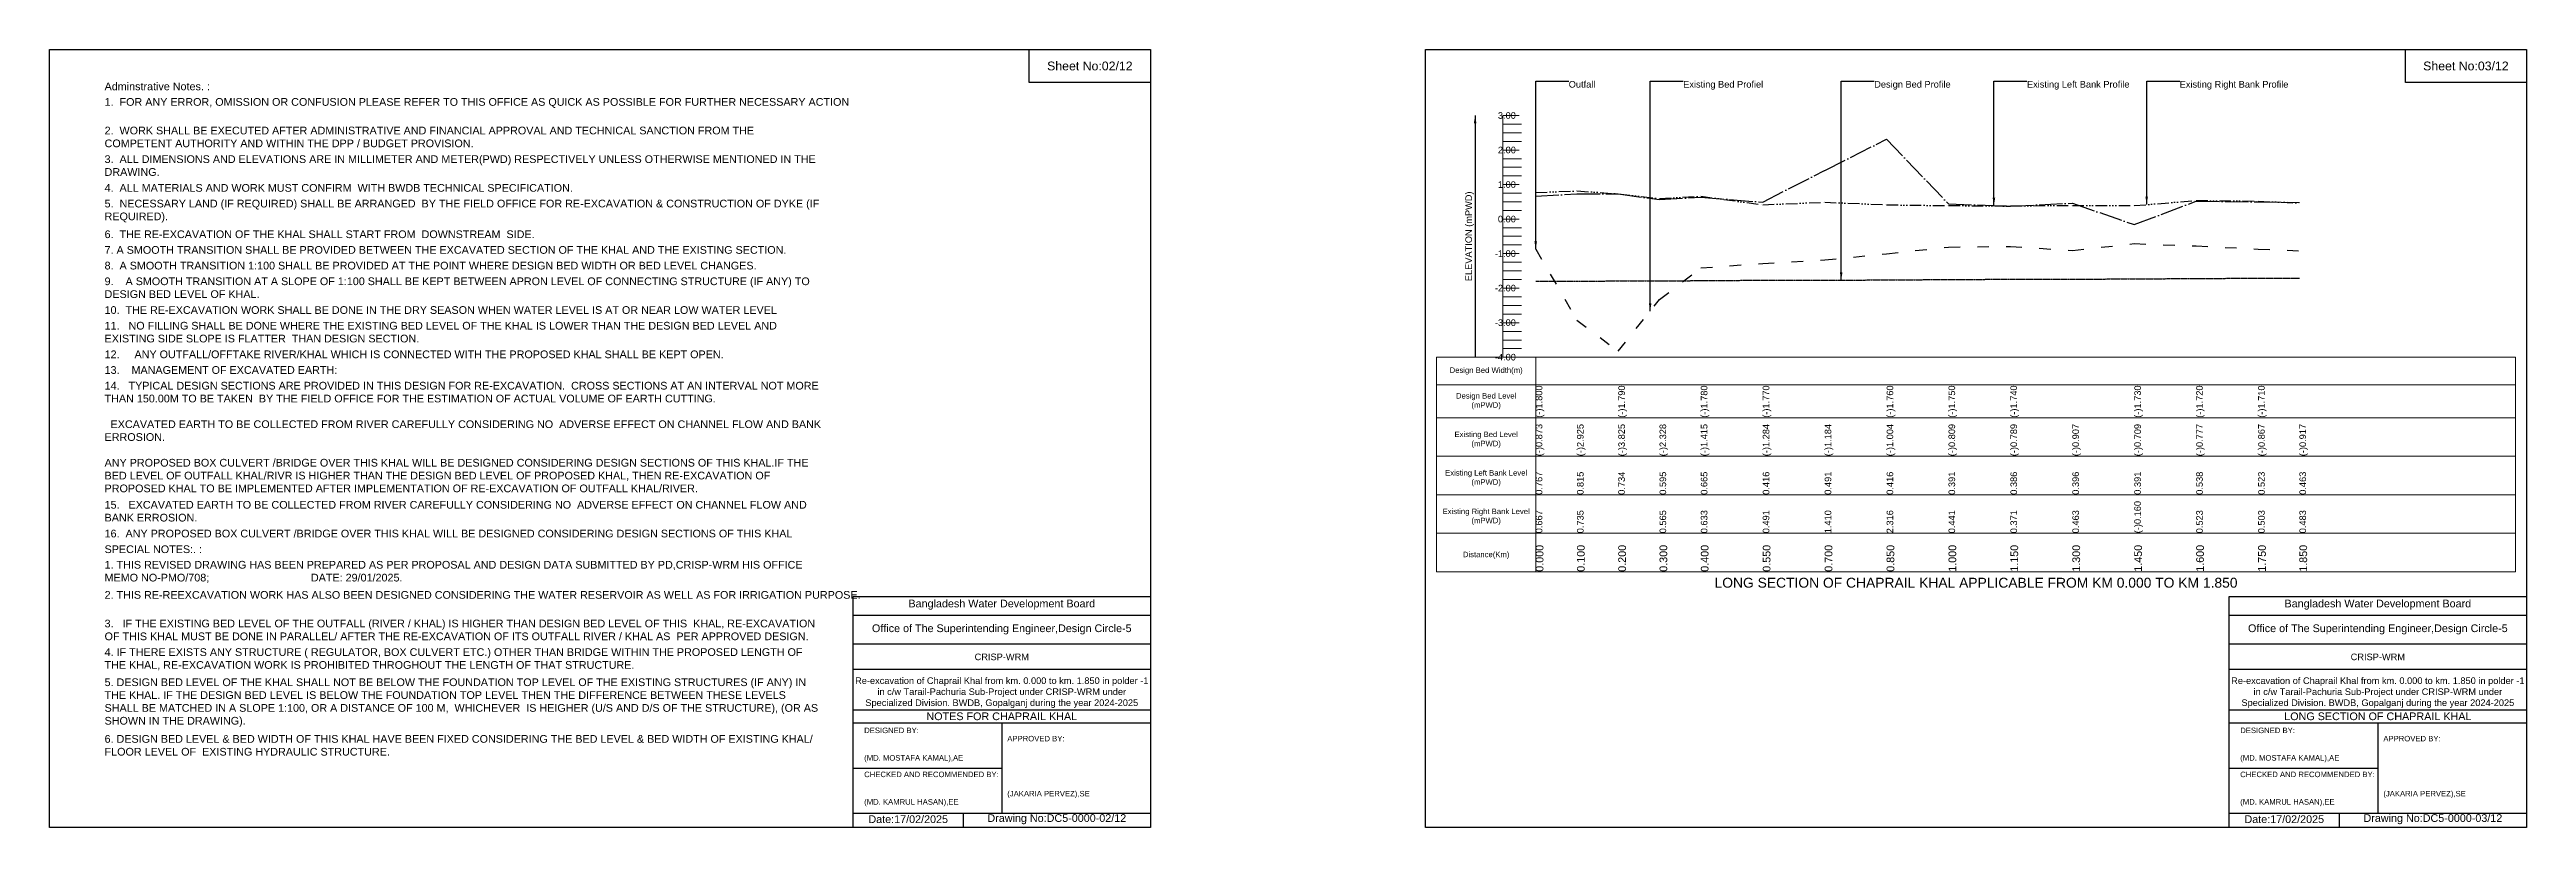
# Model space of a CAD drawing. Header units: inches. Extents: x 91000 to 218000, y -5656 to 0.
# Drawn here: x 110000 to 128000, y -5656 to 0 of the extents above; entities that cross this region are included whole.
import ezdxf

# ---------------------------------------------------------------- set-up
doc = ezdxf.new("R2010")
doc.units = ezdxf.units.IN
doc.header["$LTSCALE"] = 7
doc.header["$MEASUREMENT"] = 0
for name, pattern in [('ACAD_ISO03W100', [30, 12, -18]), ('ACAD_ISO04W100', [30, 24, -3, 0, -3]), ('ACAD_ISO14W100', [24, 12, -3, 0, -3, 0, -3, 0, -3]), ('CENTER', [2, 1.25, -0.25, 0.25, -0.25])]:
    doc.linetypes.add(name, pattern=pattern)
for name, color, linetype, lineweight in [('Design Bed Level Long Section', 7, 'CENTER', 25), ('Existing Bed Level for Long Section', 7, 'ACAD_ISO03W100', 25), ('Existing Left Bank of Long section', 7, 'ACAD_ISO04W100', 25), ('Existing Right Bank of Long Section', 7, 'ACAD_ISO14W100', 25), ('Long Section Border', 7, 'Continuous', 9), ('Long Section Labels', 7, 'Continuous', 9), ('Vscale for Long Section', 7, 'Continuous', 9)]:
    doc.layers.add(name, color=color, linetype=linetype, lineweight=lineweight)
doc.styles.get("Standard").update_dxf_attribs({"font": 'arial.ttf'})
doc.dimstyles.get("Standard").update_dxf_attribs({"dimtxt": 0.18, "dimasz": 0.18, "dimexe": 0.18, "dimexo": 0.0625, "dimgap": 0.09, "dimtad": 0, "dimtih": 1, "dimtoh": 1, "dimdec": 4, "dimzin": 0, "dimdsep": 46, "dimtxsty": 'Standard', "dimcen": 0.09, "dimadec": 0, "dimazin": 0, "dimtfac": 1, "dimtdec": 4, "dimtofl": 0, "dimtmove": 0, "dimatfit": 3, "dimfxl": 1, "dimtolj": 1, "dimtzin": 0, "dimarcsym": 0})

msp = doc.modelspace()

# ---------------------------------------------------------------- linework, layer by layer
for points in [[(110000, 0), (118000, 0), (118000, -5656), (110000, -5656)], [(117120, 0), (118000, 0), (118000, -240), (117120, -240)], [(120000, 0), (128000, 0), (128000, -5656), (120000, -5656)], [(127120, 0), (128000, 0), (128000, -240), (127120, -240)]]:
    msp.add_lwpolyline(points, close=True)
for points in [[(115840, -5656), (115840, -3976), (118000, -3976)], [(115840, -4112), (118000, -4112)], [(125840, -5656), (125840, -3976), (128000, -3976)], [(125840, -4112), (128000, -4112)], [(115840, -4320), (118000, -4320)], [(125840, -4320), (128000, -4320)], [(115840, -4504), (118000, -4504)], [(125840, -4504), (128000, -4504)], [(115840, -4800), (118000, -4800)], [(125840, -4800), (128000, -4800)], [(115840, -4896), (118000, -4896)], [(116920, -4896), (116920, -5552)], [(125840, -4896), (128000, -4896)], [(126920, -4896), (126920, -5552)], [(115840, -5224), (116920, -5224)], [(125840, -5224), (126920, -5224)], [(115840, -5552), (118000, -5552)], [(116640, -5552), (116640, -5656)], [(125840, -5552), (128000, -5552)], [(126640, -5552), (126640, -5656)]]:
    msp.add_lwpolyline(points)
at = {"layer": 'Design Bed Level Long Section'}
msp.add_lwpolyline([(120800, -1685), (121100, -1685), (121400, -1682), (121700, -1682), (122000, -1680), (122450, -1677), (122900, -1677), (123350, -1675), (123800, -1672), (124250, -1670), (124700, -1670), (125150, -1667), (125600, -1665), (126050, -1662), (126350, -1662)], dxfattribs=at)
at = {"layer": 'Existing Bed Level for Long Section'}
msp.add_lwpolyline([(120800, -1452), (121100, -1967), (121400, -2193), (121700, -1817), (122000, -1588), (122450, -1555), (122900, -1530), (123350, -1485), (123800, -1436), (124250, -1431), (124700, -1461), (125150, -1411), (125600, -1428), (126050, -1451), (126350, -1463)], dxfattribs=at)
at = {"layer": 'Existing Left Bank of Long section'}
msp.add_lwpolyline([(120800, -1066), (121100, -1049), (121400, -1049), (121700, -1091), (122000, -1074), (122450, -1110), (122900, -879), (123350, -652), (123800, -1122), (124250, -1140), (124700, -1117), (125150, -1273), (125600, -1102), (126050, -1107), (126350, -1112)], dxfattribs=at)
at = {"layer": 'Existing Right Bank of Long Section'}
msp.add_lwpolyline([(120800, -1040), (121100, -1028), (121400, -1049), (121700, -1084), (122000, -1066), (122450, -1129), (122900, -1110), (123350, -1129), (123800, -1135), (124250, -1136), (124700, -1134), (125150, -1135), (125600, -1098), (126050, -1102), (126350, -1117)], dxfattribs=at)
at = {"layer": 'Long Section Border'}
msp.add_lwpolyline([(120080, -2237), (127920, -2237), (127920, -3797), (120080, -3797)], close=True, dxfattribs=at)
for points in [[(120800, -2237), (120800, -3797)], [(120080, -2437), (127920, -2437)], [(120080, -2677), (127920, -2677)], [(120080, -2957), (127920, -2957)], [(120080, -3237), (127920, -3237)], [(120080, -3517), (127920, -3517)]]:
    msp.add_lwpolyline(points, dxfattribs=at)
at = {"layer": 'Vscale for Long Section'}
for points in [[(120560, -2237), (120560, -1986), (120560, -1735), (120560, -1484), (120560, -1233), (120560, -982), (120560, -731), (120560, -480)], [(120560, -480), (120680, -480)], [(120560, -543), (120696, -543)], [(120560, -606), (120696, -606)], [(120560, -668), (120696, -668)], [(120560, -731), (120680, -731)], [(120560, -794), (120696, -794)], [(120560, -856), (120696, -856)], [(120560, -919), (120696, -919)], [(120560, -982), (120680, -982)], [(120560, -1045), (120696, -1045)], [(120560, -1108), (120696, -1108)], [(120560, -1170), (120696, -1170)], [(120560, -1233), (120680, -1233)], [(120560, -1296), (120696, -1296)], [(120560, -1358), (120696, -1358)], [(120560, -1421), (120696, -1421)], [(120560, -1484), (120680, -1484)], [(120560, -1547), (120696, -1547)], [(120560, -1610), (120696, -1610)], [(120560, -1672), (120696, -1672)], [(120560, -1735), (120680, -1735)], [(120560, -1798), (120696, -1798)], [(120560, -1860), (120696, -1860)], [(120560, -1923), (120696, -1923)], [(120560, -1986), (120680, -1986)], [(120560, -2049), (120696, -2049)], [(120560, -2112), (120696, -2112)], [(120560, -2174), (120696, -2174)], [(120560, -2237), (120680, -2237)]]:
    msp.add_lwpolyline(points, dxfattribs=at)

# ---------------------------------------------------------------- texts
at = {"attachment_point": 5}
for s, insert, char_height in [('Sheet No:02/12', (117560, -120), 64), ('Sheet No:03/12', (127560, -120), 64), ('Bangladesh Water Development Board', (116920, -4036), 56), ('Bangladesh Water Development Board', (126920, -4036), 56), ('Office of The Superintending Engineer,Design Circle-5', (116920, -4216), 56), ('Office of The Superintending Engineer,Design Circle-5', (126920, -4216), 56)]:
    msp.add_mtext(s, dxfattribs=dict(at, insert=insert, char_height=char_height))
for s, insert, char_height, width, attachment_point in [('Adminstrative Notes. :', (110400, -240), 56, 5200, 1), ('1.  FOR ANY ERROR, OMISSION OR CONFUSION PLEASE REFER TO THIS OFFICE AS QUICK AS POSSIBLE FOR FURTHER NECESSARY ACTION', (110400, -353), 56, 5200, 1), ('2.  WORK SHALL BE EXECUTED AFTER ADMINISTRATIVE AND FINANCIAL APPROVAL AND TECHNICAL SANCTION FROM THE COMPETENT AUTHORITY AND WITHIN THE DPP / BUDGET PROVISION. ', (110400, -561), 56, 5200, 1), ('3.  ALL DIMENSIONS AND ELEVATIONS ARE IN MILLIMETER AND METER(PWD) RESPECTIVELY UNLESS OTHERWISE MENTIONED IN THE DRAWING.', (110400, -769), 56, 5200, 1), ('4.  ALL MATERIALS AND WORK MUST CONFIRM  WITH BWDB TECHNICAL SPECIFICATION.', (110400, -978), 56, 5200, 1), ('5.  NECESSARY LAND (IF REQUIRED) SHALL BE ARRANGED  BY THE FIELD OFFICE FOR RE-EXCAVATION & CONSTRUCTION OF DYKE (IF REQUIRED).', (110400, -1092), 56, 5200, 1), ('6.  THE RE-EXCAVATION OF THE KHAL SHALL START FROM  DOWNSTREAM  SIDE.', (110400, -1315), 56, 5200, 1), ('7. A SMOOTH TRANSITION SHALL BE PROVIDED BETWEEN THE EXCAVATED SECTION OF THE KHAL AND THE EXISTING SECTION.', (110400, -1429), 56, 5200, 1), ('8.  A SMOOTH TRANSITION 1:100 SHALL BE PROVIDED AT THE POINT WHERE DESIGN BED WIDTH OR BED LEVEL CHANGES.', (110400, -1543), 56, 5200, 1), ('9.    A SMOOTH TRANSITION AT A SLOPE OF 1:100 SHALL BE KEPT BETWEEN APRON LEVEL OF CONNECTING STRUCTURE (IF ANY) TO DESIGN BED LEVEL OF KHAL.', (110400, -1657), 56, 5200, 1), ('10.  THE RE-EXCAVATION WORK SHALL BE DONE IN THE DRY SEASON WHEN WATER LEVEL IS AT OR NEAR LOW WATER LEVEL', (110400, -1866), 56, 5200, 1), ('11.   NO FILLING SHALL BE DONE WHERE THE EXISTING BED LEVEL OF THE KHAL IS LOWER THAN THE DESIGN BED LEVEL AND EXISTING SIDE SLOPE IS FLATTER  THAN DESIGN SECTION.', (110400, -1980), 56, 5200, 1), ('12.     ANY OUTFALL/OFFTAKE RIVER/KHAL WHICH IS CONNECTED WITH THE PROPOSED KHAL SHALL BE KEPT OPEN.', (110400, -2188), 56, 5200, 1), ('13.    MANAGEMENT OF EXCAVATED EARTH:', (110400, -2302), 56, 5200, 1), ('14.   TYPICAL DESIGN SECTIONS ARE PROVIDED IN THIS DESIGN FOR RE-EXCAVATION.  CROSS SECTIONS AT AN INTERVAL NOT MORE THAN 150.00M TO BE TAKEN  BY THE FIELD OFFICE FOR THE ESTIMATION OF ACTUAL VOLUME OF EARTH CUTTING. ^J^J  EXCAVATED EARTH TO BE COLLECTED FROM RIVER CAREFULLY CONSIDERING NO  ADVERSE EFFECT ON CHANNEL FLOW AND BANK ERROSION.^J^JANY PROPOSED BOX CULVERT /BRIDGE OVER THIS KHAL WILL BE DESIGNED CONSIDERING DESIGN SECTIONS OF THIS KHAL.IF THE BED LEVEL OF OUTFALL KHAL/RIVR IS HIGHER THAN THE DESIGN BED LEVEL OF PROPOSED KHAL, THEN RE-EXCAVATION OF PROPOSED KHAL TO BE IMPLEMENTED AFTER IMPLEMENTATION OF RE-EXCAVATION OF OUTFALL KHAL/RIVER.', (110400, -2416), 56, 5200, 1), ('15.   EXCAVATED EARTH TO BE COLLECTED FROM RIVER CAREFULLY CONSIDERING NO  ADVERSE EFFECT ON CHANNEL FLOW AND BANK ERROSION.', (110400, -3282), 56, 5200, 1), ('16.  ANY PROPOSED BOX CULVERT /BRIDGE OVER THIS KHAL WILL BE DESIGNED CONSIDERING DESIGN SECTIONS OF THIS KHAL', (110400, -3491), 56, 5200, 1), ('SPECIAL NOTES:. :', (110400, -3605), 56, 5200, 1), ('1. THIS REVISED DRAWING HAS BEEN PREPARED AS PER PROPOSAL AND DESIGN DATA SUBMITTED BY PD,CRISP-WRM HIS OFFICE MEMO NO-PMO/708;                                  DATE: 29/01/2025. ', (110400, -3718), 56, 5200, 1), ('2. THIS RE-REEXCAVATION WORK HAS ALSO BEEN DESIGNED CONSIDERING THE WATER RESERVOIR AS WELL AS FOR IRRIGATION PURPOSE.  ', (110400, -3937), 56, 5200, 1), ('3.   IF THE EXISTING BED LEVEL OF THE OUTFALL (RIVER / KHAL) IS HIGHER THAN DESIGN BED LEVEL OF THIS  KHAL, RE-EXCAVATION OF THIS KHAL MUST BE DONE IN PARALLEL/ AFTER THE RE-EXCAVATION OF ITS OUTFALL RIVER / KHAL AS  PER APPROVED DESIGN.^J', (110400, -4145), 56, 5200, 1), ('4. IF THERE EXISTS ANY STRUCTURE ( REGULATOR, BOX CULVERT ETC.) OTHER THAN BRIDGE WITHIN THE PROPOSED LENGTH OF THE KHAL, RE-EXCAVATION WORK IS PROHIBITED THROGHOUT THE LENGTH OF THAT STRUCTURE.', (110400, -4353), 56, 5200, 1), ('CRISP-WRM', (116920, -4416), 48, 2240, 5), ('CRISP-WRM', (126920, -4416), 48, 2240, 5), ('5. DESIGN BED LEVEL OF THE KHAL SHALL NOT BE BELOW THE FOUNDATION TOP LEVEL OF THE EXISTING STRUCTURES (IF ANY) IN THE KHAL. IF THE DESIGN BED LEVEL IS BELOW THE FOUNDATION TOP LEVEL THEN THE DIFFERENCE BETWEEN THESE LEVELS SHALL BE MATCHED IN A SLOPE 1:100, OR A DISTANCE OF 100 M,  WHICHEVER  IS HEIGHER (U/S AND D/S OF THE STRUCTURE), (OR AS SHOWN IN THE DRAWING).^J', (110400, -4572), 56, 5200, 1), ('Re-excavation of Chaprail Khal from km. 0.000 to km. 1.850 in polder -1  in c/w Tarail-Pachuria Sub-Project under CRISP-WRM under Specialized Division. BWDB, Gopalganj during the year 2024-2025', (116920, -4676), 48, 2160, 5), ('Re-excavation of Chaprail Khal from km. 0.000 to km. 1.850 in polder -1  in c/w Tarail-Pachuria Sub-Project under CRISP-WRM under Specialized Division. BWDB, Gopalganj during the year 2024-2025', (126920, -4676), 48, 2160, 5), ('NOTES FOR CHAPRAIL KHAL', (116920, -4848), 56, 2240, 5), ('LONG SECTION OF CHAPRAIL KHAL', (126920, -4848), 56, 2240, 5), ('6. DESIGN BED LEVEL & BED WIDTH OF THIS KHAL HAVE BEEN FIXED CONSIDERING THE BED LEVEL & BED WIDTH OF EXISTING KHAL/ FLOOR LEVEL OF  EXISTING HYDRAULIC STRUCTURE.^J', (110400, -4984), 56, 5200, 1), ('DESIGNED BY:^J^J^J(MD. MOSTAFA KAMAL),AE', (115920, -5056), 40, 1120, 4), ('APPROVED BY:^J^J^J^J^J^J(JAKARIA PERVEZ),SE', (116960, -5216), 40, 1120, 4), ('DESIGNED BY:^J^J^J(MD. MOSTAFA KAMAL),AE', (125920, -5056), 40, 1120, 4), ('APPROVED BY:^J^J^J^J^J^J(JAKARIA PERVEZ),SE', (126960, -5216), 40, 1120, 4), ('CHECKED AND RECOMMENDED BY:^J^J^J(MD. KAMRUL HASAN),EE', (115920, -5376), 40, 1120, 4), ('CHECKED AND RECOMMENDED BY:^J^J^J(MD. KAMRUL HASAN),EE', (125920, -5376), 40, 1120, 4), ('Date:17/02/2025', (116240, -5596), 56, 1120, 5), ('Drawing No:DC5-0000-02/12', (117320, -5596), 56, 1760, 5), ('Date:17/02/2025', (126240, -5596), 56, 1120, 5), ('Drawing No:DC5-0000-03/12', (127320, -5596), 56, 1760, 5)]:
    msp.add_mtext(s, dxfattribs=dict(insert=insert, char_height=char_height, width=width, attachment_point=attachment_point))
at = {"layer": 'Long Section Border', "attachment_point": 5}
for s, insert, char_height in [('Design Bed Width(m)', (120440, -2337), 40), ('Design Bed Level^J(mPWD)', (120440, -2557), 40), ('Existing Bed Level^J(mPWD)', (120440, -2837), 40), ('Existing Left Bank Level^J(mPWD)', (120440, -3117), 40), ('Existing Right Bank Level^J(mPWD)', (120440, -3397), 40), ('Distance(Km)', (120440, -3677), 40), ('LONG SECTION OF CHAPRAIL KHAL APPLICABLE FROM KM 0.000 TO KM 1.850', (124000, -3877), 72)]:
    msp.add_mtext(s, dxfattribs=dict(at, insert=insert, char_height=char_height))
at = {"layer": 'Long Section Labels', "char_height": 48, "attachment_point": 1}
for s, insert in [('Outfall', (121040, -229)), ('Existing Bed Profiel', (121872, -229)), ('Design Bed Profile', (123260, -229)), ('Existing Left Bank Profile', (124370, -229)), ('Existing Right Bank Profile', (125480, -229))]:
    msp.add_mtext(s, dxfattribs=dict(at, insert=insert))
at = {"layer": 'Vscale for Long Section', "char_height": 48, "attachment_point": 6}
for s, insert in [('3.00', (120656, -480)), ('2.00', (120656, -731)), ('1.00', (120656, -982)), ('0.00', (120656, -1233)), ('-1.00', (120656, -1484)), ('-2.00', (120656, -1735)), ('-3.00', (120656, -1986)), ('-4.00', (120656, -2237))]:
    msp.add_mtext(s, dxfattribs=dict(at, insert=insert))
at = {"layer": 'Vscale for Long Section', "rotation": 90}
for s, insert, char_height, attachment_point in [('ELEVATION (mPWD)', (120320, -1358), 48, 5), ('(-)1.800', (120800, -2677), 48, 1), ('(-)1.800', (120800, -2677), 48, 1), ('(-)1.790', (121400, -2677), 48, 1), ('(-)1.790', (121400, -2677), 48, 1), ('(-)1.780', (122000, -2677), 48, 1), ('(-)1.770', (122450, -2677), 48, 1), ('(-)1.770', (122450, -2677), 48, 1), ('(-)1.760', (123350, -2677), 48, 1), ('(-)1.750', (123800, -2677), 48, 1), ('(-)1.740', (124250, -2677), 48, 1), ('(-)1.740', (124250, -2677), 48, 1), ('(-)1.730', (125150, -2677), 48, 1), ('(-)1.720', (125600, -2677), 48, 1), ('(-)1.710', (126050, -2677), 48, 1), ('(-)1.710', (126050, -2677), 48, 1), ('(-)0.873', (120800, -2957), 48, 1), ('(-)2.925', (121100, -2957), 48, 1), ('(-)3.825', (121400, -2957), 48, 1), ('(-)2.328', (121700, -2957), 48, 1), ('(-)1.415', (122000, -2957), 48, 1), ('(-)1.284', (122450, -2957), 48, 1), ('(-)1.184', (122900, -2957), 48, 1), ('(-)1.004', (123350, -2957), 48, 1), ('(-)0.809', (123800, -2957), 48, 1), ('(-)0.789', (124250, -2957), 48, 1), ('(-)0.907', (124700, -2957), 48, 1), ('(-)0.709', (125150, -2957), 48, 1), ('(-)0.777', (125600, -2957), 48, 1), ('(-)0.867', (126050, -2957), 48, 1), ('(-)0.917', (126350, -2957), 48, 1), ('0.767', (120800, -3237), 48, 1), ('0.815', (121100, -3237), 48, 1), ('0.734', (121400, -3237), 48, 1), ('0.595', (121700, -3237), 48, 1), ('0.665', (122000, -3237), 48, 1), ('0.416', (122450, -3237), 48, 1), ('0.491', (122900, -3237), 48, 1), ('0.416', (123350, -3237), 48, 1), ('0.391', (123800, -3237), 48, 1), ('0.386', (124250, -3237), 48, 1), ('0.396', (124700, -3237), 48, 1), ('0.391', (125150, -3237), 48, 1), ('0.538', (125600, -3237), 48, 1), ('0.523', (126050, -3237), 48, 1), ('0.463', (126350, -3237), 48, 1), ('0.667', (120800, -3517), 48, 1), ('0.735', (121100, -3517), 48, 1), ('0.735', (121100, -3517), 48, 1), ('0.565', (121700, -3517), 48, 1), ('0.633', (122000, -3517), 48, 1), ('0.491', (122450, -3517), 48, 1), ('1.410', (122900, -3517), 48, 1), ('2.316', (123350, -3517), 48, 1), ('0.441', (123800, -3517), 48, 1), ('0.371', (124250, -3517), 48, 1), ('0.463', (124700, -3517), 48, 1), ('(-)0.160', (125150, -3517), 48, 1), ('0.523', (125600, -3517), 48, 1), ('0.503', (126050, -3517), 48, 1), ('0.483', (126350, -3517), 48, 1), ('0.000', (120800, -3797), 56, 1), ('0.100', (121100, -3797), 56, 1), ('0.200', (121400, -3797), 56, 1), ('0.300', (121700, -3797), 56, 1), ('0.400', (122000, -3797), 56, 1), ('0.550', (122450, -3797), 56, 1), ('0.700', (122900, -3797), 56, 1), ('0.850', (123350, -3797), 56, 1), ('1.000', (123800, -3797), 56, 1), ('1.150', (124250, -3797), 56, 1), ('1.300', (124700, -3797), 56, 1), ('1.450', (125150, -3797), 56, 1), ('1.600', (125600, -3797), 56, 1), ('1.750', (126050, -3797), 56, 1), ('1.850', (126350, -3797), 56, 1)]:
    msp.add_mtext(s, dxfattribs=dict(at, insert=insert, char_height=char_height, attachment_point=attachment_point))

# ---------------------------------------------------------------- leaders
at = {"layer": 'Long Section Labels', "annotation_type": 0, "has_hookline": 1, "hookline_direction": 0}
for points, text_width in [([(120800, -1452), (120800, -229), (121040, -229)], 186), ([(121632, -1902), (121632, -229), (121872, -229)], 571), ([(123020, -1677), (123020, -229), (123260, -229)], 547), ([(124130, -1135), (124130, -229), (124370, -229)], 737), ([(125240, -1127), (125240, -229), (125480, -229)], 782)]:
    msp.add_leader(points, dimstyle='Standard', override={"dimasz": 57.6}, dxfattribs=dict(at, text_width=text_width))
at = {"layer": 'Vscale for Long Section'}
msp.add_leader([(120360, -480), (120360, -2237)], dimstyle='Standard', override={"dimasz": 57.6}, dxfattribs=at)

doc.saveas('drawing.dxf')
